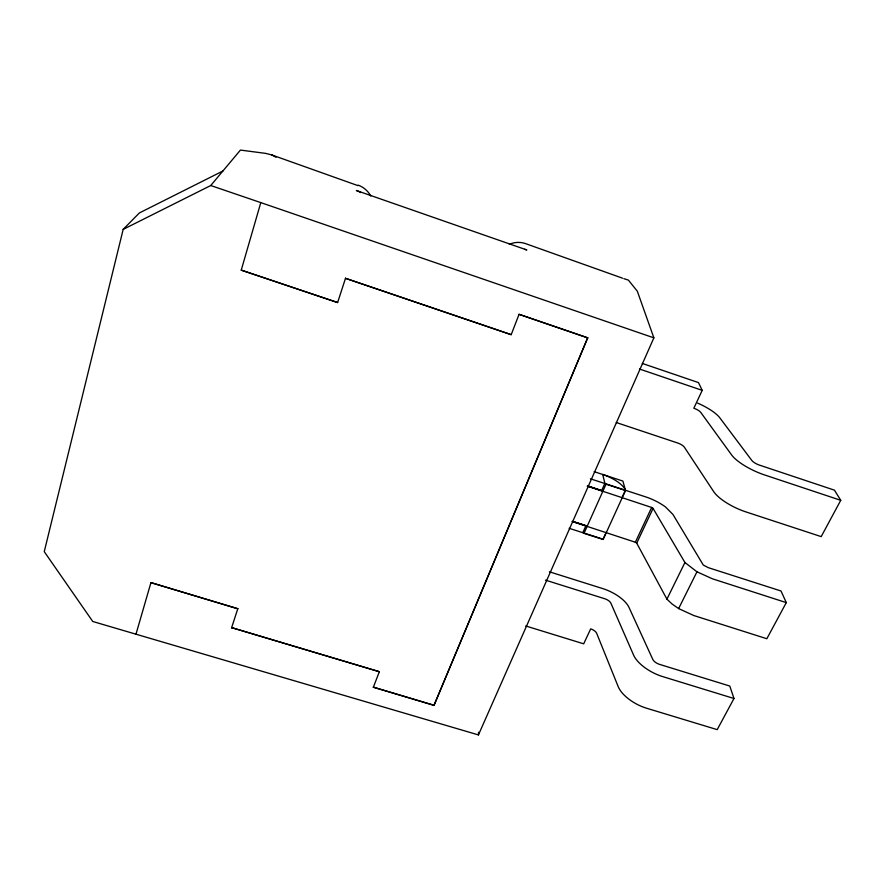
<?xml version="1.0" encoding="UTF-8"?>
<svg xmlns="http://www.w3.org/2000/svg" width="885" height="885" viewBox="0 0 885 885"><rect width="100%" height="100%" fill="white"/><g stroke="black" fill="none" stroke-linecap="round" stroke-linejoin="round"><path stroke-width="1.33" d="M433.993 705.179L373.315 687.18L433.982 705.433L587.717 337.771L519.064 314.319L511.198 334.663L345.504 278.321L511.198 334.663M222.909 171.004L139.365 212.953L123.181 229.37L44.25 551.643L92.748 621.48L478.442 734.926L478.542 732.194M379.355 671.715L231.638 627.631L379.355 671.715L373.282 687.424M135.98 634.224L150.937 582.618L237.788 608.736L150.937 582.618M345.504 278.321L337.616 302.537L241.24 270.135L260.798 202.61L653.871 337.849L478.442 734.926M337.616 302.537L241.24 270.135M231.56 627.863L237.788 608.736M433.982 705.433L587.717 337.771M574.166 521.818L585.97 525.613L582.872 532.527L584 533.356L603.15 539.496L625.496 490.533A22.324 8.076 23.8 0 0 602.718 474.471L604.875 483.365L601.689 490.5L587.784 485.976M584 533.356L606.037 484.183L604.875 483.365M606.225 532.294L603.083 539.175L569.155 528.312M622.177 497.337L625.418 490.224L622.907 481.075L594.178 471.683M642.289 363.436L698.475 382.585L702.214 390.351L693.84 408.239A6.604 1.892 23.9 0 1 700.699 412.322L731.607 454.923A30.754 9.149 25 0 0 764.507 474.924L840.75 500.313L821.192 536.62L745.823 511.873A30.333 9.879 25.4 0 1 713.664 491.584L684.315 447.124A6.516 2.047 24.1 0 0 677.6 442.976L616.27 422.521M624.976 490.124L645.619 496.861A27.612 10.023 24.7 0 1 665.564 507.016L672.976 514.484L703.287 565.05L708.332 567.672L781.001 590.981L786.3 602.619L766.83 638.738L693.807 615.529L678.629 608.581L672.058 603.99L666.925 599.145L636.724 543.158L635.353 542.228L651.659 507.47L587.22 486.108M636.724 543.158L653.064 508.399L651.659 507.47M666.925 599.145L684.935 562.517L653.064 508.399M678.629 608.581L696.96 571.81L684.935 562.517M549.43 571.81L602.718 588.58A26.616 11.594 25.5 0 1 629.003 607.42L652.82 659.469A6.571 2.965 27.5 0 0 659.469 664.347L729.782 686.041L733.986 698.497L717.204 729.638L646.603 708.232A28.132 13.364 27.9 0 1 618.195 686.616L596.667 633.306A6.073 2.788 25.9 0 0 590.693 628.87L583.691 643.826L525.668 625.949M260.798 202.61L210.741 185.529L123.181 229.37M210.741 185.529L240.432 150.074L265.644 153.382L271.784 154.93L358.005 185.651M509.317 244.337C514.307 242.059 520.059 241.782 525.259 243.508L622.586 278.2M623.892 278.664L628.405 280.125L637.322 291.209L653.871 337.849M733.986 698.497L662.6 676.571A28.486 12.844 27.5 0 1 633.605 655.132L610.871 603.139A6.14 2.677 25.5 0 0 604.776 598.747L545.459 580.129M572.219 521.376L586.611 525.989M572.263 521.542L635.353 542.228M786.3 602.619L712.381 578.79L696.96 571.81M590.395 478.796L625.418 490.224M606.037 484.183L625.496 490.533M588.525 486.385L602.762 491.009M639.457 369.012L702.214 390.351M587.762 337.926L519.064 314.319M358.204 185.131C363.547 187.089 368.072 190.983 370.771 196.016M271.784 154.93L276.043 157.264M840.75 500.313L834.444 490.157L759.418 465.101A7.091 2.113 25 0 1 751.885 460.543L719.77 417.764A28.608 8.186 23.9 0 0 697.601 403.095M524.595 249.327A22.136 21.384 -19.3 0 1 526.841 249.968L356.345 190.496A22.744 21.97 40.1 0 1 360.726 192.565"/></g></svg>
